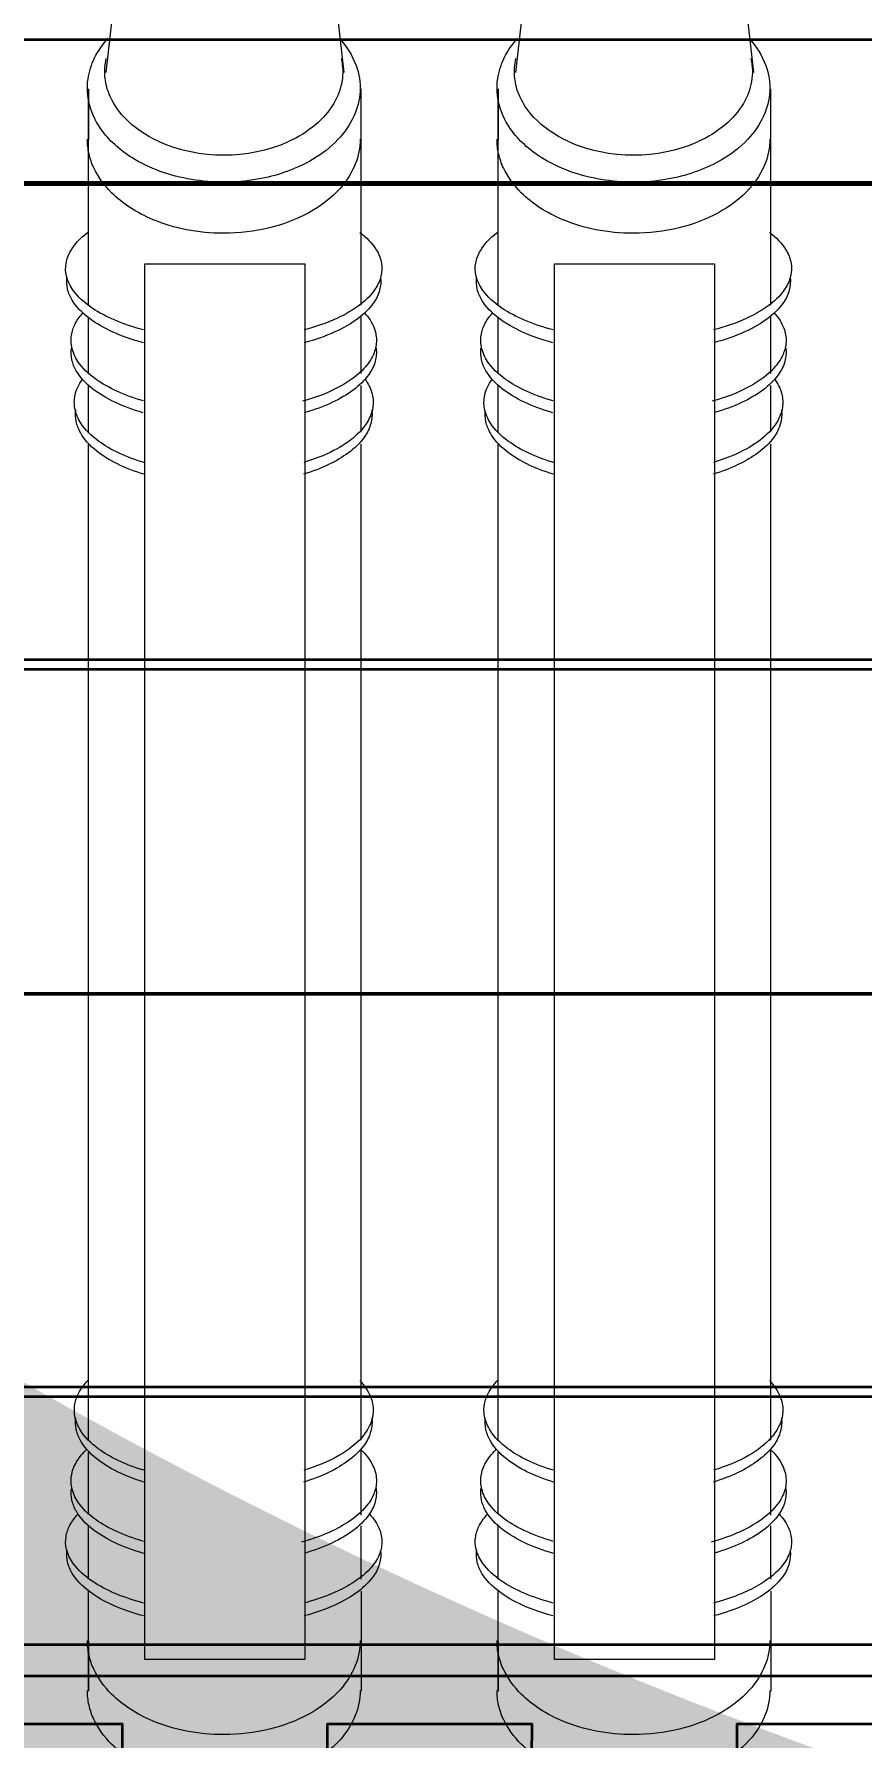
# Model space of a CAD drawing. Header units: feet. Extents: x -327 to 55127, y -2634 to 4121.
# Drawn here: x 86.44 to 90.45, y 35.75 to 44.01 of the extents above; entities that cross this region are included whole.
import ezdxf
from ezdxf.enums import TextEntityAlignment as Align

# ---------------------------------------------------------------- set-up
doc = ezdxf.new("R2018")
doc.units = ezdxf.units.FT
doc.header["$MEASUREMENT"] = 0
for name, color, linetype in [('G-ANNO-TEXT', 1, 'Continuous'), ('G-TEXT', 7, 'Continuous'), ('PDF_0', 7, 'Continuous')]:
    doc.layers.add(name, color=color, linetype=linetype)
doc.layers.add('PDF_Fusibles', color=7, linetype='Continuous', true_color=0x636466)
doc.styles.get("Standard").update_dxf_attribs({"font": 'arial.ttf'})

# ---------------------------------------------------------------- blocks, each defined once
blk = doc.blocks.new('sub-title')
at = {"color": 153, "lineweight": 30, "flags": 106}
blk.add_attdef('SUB_TITLE', text='', height=0.1875, dxfattribs=at).set_placement((0, 0.1875), align=Align.MIDDLE_CENTER)

msp = doc.modelspace()

# ---------------------------------------------------------------- linework, layer by layer
at = {"layer": 'PDF_0', "lineweight": 35}
for points in [[(94.9608, 35.2106), (95.6566, 35.2106, 0.408273), (95.8095, 35.3318), (95.8095, 35.822), (96.8004, 35.822), (96.8004, 35.3318, 0.408273), (96.9532, 35.2106), (97.6437, 35.2106, 0.408273), (97.7966, 35.3318), (97.7966, 45.2833), (84.8776, 45.2833), (84.8776, 35.3318, 0.408273), (85.0252, 35.2106), (85.721, 35.2106, 0.408273), (85.8738, 35.3318), (85.8738, 35.822), (86.8648, 35.822), (86.8648, 35.3318, 0.408888), (87.0123, 35.2106), (87.7081, 35.2106, 0.40886), (87.8601, 35.3352)], [(87.861, 35.3318), (87.861, 35.822), (88.8519, 35.822), (88.8474, 35.335, 0.408273), (88.9995, 35.2106), (89.696, 35.2111, 0.408273), (89.8481, 35.3318), (89.8481, 35.822), (90.839, 35.822), (90.8346, 35.3352, 0.408888), (90.9866, 35.2106), (91.6831, 35.2111, 0.408273), (91.8352, 35.3318), (91.8352, 35.822), (92.8261, 35.822), (92.8217, 35.335, 0.408273), (92.9737, 35.2106), (93.6702, 35.2111, 0.408273), (93.8223, 35.3318), (93.8223, 35.822), (94.8133, 35.822), (94.8133, 35.3318, 0.408496), (94.9601, 35.2111)]]:
    msp.add_lwpolyline(points, format="xyb", dxfattribs=at)
for points in [[(97.7966, 43.9866), (84.8776, 43.9866)], [(84.8776, 43.2961), (97.7966, 43.2961)], [(84.8776, 43.2856), (97.7966, 43.2856)], [(84.8776, 40.9822), (97.7966, 40.9822)], [(84.8776, 40.9348), (97.7966, 40.9348)], [(84.8776, 39.364), (97.7966, 39.364)], [(84.8776, 39.3588), (97.7966, 39.3588)], [(84.8776, 36.2068), (97.7966, 36.2068)], [(84.8776, 36.0539), (97.7966, 36.0539)]]:
    msp.add_lwpolyline(points, dxfattribs=at)
at = {"layer": 'PDF_0', "color": 8, "lineweight": 35, "true_color": 0x7f7f7f}
for points in [[(84.8776, 37.456), (91.0288, 37.456)], [(84.8776, 37.4085), (91.0867, 37.4085)]]:
    msp.add_lwpolyline(points, dxfattribs=at)
at = {"layer": 'PDF_Fusibles', "color": 7, "lineweight": 5}
for points in [[(86.8648, 44.5295), (86.7857, 43.8285)], [(87.861, 44.5295), (87.94, 43.8285)], [(88.8519, 44.5295), (88.7728, 43.8285)], [(89.8481, 44.5295), (89.9271, 43.8285)], [(88.0243, 42.7005), (88.0243, 43.5017), (88.0243, 43.7494)], [(90.0115, 42.7005), (90.0115, 43.5017), (90.0115, 43.7494)], [(86.7014, 42.7005), (86.7014, 43.5017)], [(88.6885, 42.7005), (88.6885, 43.5017)], [(86.7014, 42.3685), (86.7014, 42.6425)], [(88.0243, 42.3685), (88.0243, 42.6425)], [(88.6885, 42.3685), (88.6885, 42.6425)], [(90.0115, 42.3685), (90.0115, 42.6425)], [(86.7014, 42.0786), (86.7014, 42.3105)], [(88.0243, 42.0838), (88.0243, 42.3105)], [(88.6885, 42.0786), (88.6885, 42.3105)], [(90.0115, 42.0838), (90.0115, 42.3105)], [(86.7014, 37.1977), (86.7014, 42.0258)], [(88.0243, 37.1977), (88.0243, 42.0258)], [(88.6885, 37.1977), (88.6885, 42.0258)], [(90.0115, 37.1977), (90.0115, 42.0258)], [(86.7014, 36.8393), (86.7014, 37.1397)], [(88.0243, 36.834), (88.0243, 37.145)], [(88.6885, 36.8393), (88.6885, 37.1397)], [(90.0115, 36.834), (90.0115, 37.145)], [(86.7014, 36.523), (86.7014, 36.7813)], [(88.0243, 36.523), (88.0243, 36.7813)], [(88.6885, 36.523), (88.6885, 36.7813)], [(90.0115, 36.523), (90.0115, 36.7813)], [(86.7014, 36.2226), (86.7014, 36.4651)], [(88.0243, 36.4651), (88.0243, 36.2226), (88.0243, 35.9801)], [(88.6885, 36.2226), (88.6885, 36.4651)], [(90.0115, 36.4651), (90.0115, 36.2226), (90.0115, 35.9801)]]:
    msp.add_lwpolyline(points, dxfattribs=at)
for points in [[(86.7014, 43.7494), (86.7014, 43.5017)], [(88.6885, 43.7494), (88.6885, 43.5017)], [(87.7503, 42.9008), (87.7503, 36.133), (86.9754, 36.133), (86.9754, 42.9008)], [(89.7374, 42.9008), (89.7374, 36.133), (88.9626, 36.133), (88.9626, 42.9008)], [(86.7014, 35.9801), (86.7014, 36.2226)], [(88.6885, 35.9801), (88.6885, 36.2226)]]:
    msp.add_lwpolyline(points, close=True, dxfattribs=at)
for centre, radius, start, end in [((87.3576, 44.2198), 0.7919, 246.58327, 293.41673), ((89.3447, 44.2198), 0.7919, 246.58327, 293.41673), ((86.9487, 42.1322), 0.3468, 136.28175, 136.48122), ((88.9358, 42.1322), 0.3468, 136.28175, 136.48122)]:
    msp.add_arc(centre, radius, start, end, dxfattribs=at)
for points, knots in [([(86.9263, 43.4064), (86.8607, 43.4452), (86.8088, 43.4911), (86.7412, 43.5807), (86.7186, 43.6246), (86.6957, 43.7132), (86.6932, 43.7553), (86.7044, 43.8326), (86.7152, 43.8664), (86.7482, 43.9333), (86.7708, 43.9653), (86.7971, 43.9942)], [0, 0, 0, 0, 0.732987, 0.732987, 1.304935, 1.304935, 1.799919, 1.799919, 2.214549, 2.214549, 2.668762, 2.668762, 2.668762, 2.668762]), ([(87.9181, 43.9942), (87.9534, 43.9553), (87.982, 43.911), (88.0143, 43.8213), (88.0209, 43.7791), (88.0166, 43.6944), (88.0061, 43.6538), (87.9698, 43.5739), (87.9432, 43.5362), (87.8758, 43.465), (87.8338, 43.433), (87.7889, 43.4064)], [0, 0, 0, 0, 0.505225, 0.505225, 0.91975, 0.91975, 1.324899, 1.324899, 1.766892, 1.766892, 2.268613, 2.268613, 2.268613, 2.268613]), ([(88.9134, 43.4064), (88.8479, 43.4452), (88.7959, 43.4911), (88.7283, 43.5807), (88.7057, 43.6246), (88.6828, 43.7132), (88.6804, 43.7553), (88.6915, 43.8326), (88.7024, 43.8664), (88.7353, 43.9333), (88.7579, 43.9653), (88.7842, 43.9942)], [0, 0, 0, 0, 0.732987, 0.732987, 1.304935, 1.304935, 1.799919, 1.799919, 2.214549, 2.214549, 2.668762, 2.668762, 2.668762, 2.668762]), ([(89.9052, 43.9942), (89.9406, 43.9553), (89.9692, 43.911), (90.0014, 43.8213), (90.008, 43.7791), (90.0037, 43.6944), (89.9933, 43.6538), (89.9569, 43.5739), (89.9303, 43.5362), (89.8629, 43.465), (89.8209, 43.433), (89.776, 43.4064)], [0, 0, 0, 0, 0.505225, 0.505225, 0.91975, 0.91975, 1.324899, 1.324899, 1.766892, 1.766892, 2.268613, 2.268613, 2.268613, 2.268613]), ([(87.0429, 43.4931), (86.9748, 43.5241), (86.9183, 43.5639), (86.843, 43.644), (86.8165, 43.6836), (86.7896, 43.7542), (86.7833, 43.7818), (86.7791, 43.8387), (86.7813, 43.8672), (86.7877, 43.8951)], [0, 0, 0, 0, 0.719415, 0.719415, 1.262465, 1.262465, 1.589683, 1.589683, 1.919941, 1.919941, 1.919941, 1.919941]), ([(87.9274, 43.8951), (87.9359, 43.8585), (87.9371, 43.8212), (87.9245, 43.7464), (87.9108, 43.7107), (87.8683, 43.6386), (87.8378, 43.6041), (87.7638, 43.5415), (87.7192, 43.5144), (87.6723, 43.4931)], [0, 0, 0, 0, 0.36168, 0.36168, 0.729848, 0.729848, 1.166533, 1.166533, 1.659306, 1.659306, 1.659306, 1.659306]), ([(89.03, 43.4931), (88.9619, 43.5241), (88.9054, 43.5639), (88.8301, 43.644), (88.8036, 43.6836), (88.7768, 43.7542), (88.7704, 43.7818), (88.7662, 43.8387), (88.7684, 43.8672), (88.7749, 43.8951)], [0, 0, 0, 0, 0.719415, 0.719415, 1.262465, 1.262465, 1.589683, 1.589683, 1.919941, 1.919941, 1.919941, 1.919941]), ([(89.9145, 43.8951), (89.923, 43.8585), (89.9242, 43.8212), (89.9116, 43.7464), (89.8979, 43.7107), (89.8554, 43.6386), (89.8249, 43.6041), (89.751, 43.5415), (89.7063, 43.5144), (89.6594, 43.4931)], [0, 0, 0, 0, 0.36168, 0.36168, 0.729848, 0.729848, 1.166533, 1.166533, 1.659306, 1.659306, 1.659306, 1.659306]), ([(87.3576, 43.0484), (87.2323, 43.0484), (87.1152, 43.0724), (86.9356, 43.1474), (86.8668, 43.192), (86.7782, 43.28), (86.7481, 43.3205), (86.7171, 43.3876), (86.7093, 43.4101), (86.6988, 43.4567), (86.6961, 43.4804), (86.6961, 43.5043)], [0, 0, 0, 0, 1.204995, 1.204995, 2.167797, 2.167797, 2.812975, 2.812975, 3.120867, 3.120867, 3.42938, 3.42938, 3.42938, 3.42938]), ([(88.0191, 43.5043), (88.0191, 43.4628), (88.011, 43.4225), (87.9785, 43.3404), (87.9528, 43.3009), (87.8789, 43.218), (87.8261, 43.1787), (87.7102, 43.115), (87.6456, 43.0909), (87.5072, 43.0569), (87.4323, 43.0484), (87.3576, 43.0484)], [0, 0, 0, 0, 0.399054, 0.399054, 0.849128, 0.849128, 1.466091, 1.466091, 2.114536, 2.114536, 2.826118, 2.826118, 2.826118, 2.826118]), ([(89.3447, 43.0484), (89.2194, 43.0484), (89.1023, 43.0724), (88.9227, 43.1474), (88.8539, 43.192), (88.7654, 43.28), (88.7352, 43.3205), (88.7042, 43.3876), (88.6964, 43.4101), (88.6859, 43.4567), (88.6832, 43.4804), (88.6832, 43.5043)], [0, 0, 0, 0, 1.204995, 1.204995, 2.167797, 2.167797, 2.812975, 2.812975, 3.120867, 3.120867, 3.42938, 3.42938, 3.42938, 3.42938]), ([(90.0062, 43.5043), (90.0062, 43.4628), (89.9982, 43.4225), (89.9656, 43.3404), (89.9399, 43.3009), (89.866, 43.218), (89.8133, 43.1787), (89.6974, 43.115), (89.6328, 43.0909), (89.4943, 43.0569), (89.4194, 43.0484), (89.3447, 43.0484)], [0, 0, 0, 0, 0.399054, 0.399054, 0.849128, 0.849128, 1.466091, 1.466091, 2.114536, 2.114536, 2.826118, 2.826118, 2.826118, 2.826118]), ([(87.7889, 43.4064), (87.7126, 43.3612), (87.627, 43.3309), (87.4353, 43.2931), (87.3253, 43.2907), (87.1172, 43.3211), (87.0153, 43.3536), (86.9263, 43.4064)], [0, 0, 0, 0, 0.852832, 0.852832, 1.87491, 1.87491, 2.871186, 2.871186, 2.871186, 2.871186]), ([(89.776, 43.4064), (89.6997, 43.3612), (89.6141, 43.3309), (89.4225, 43.2931), (89.3125, 43.2907), (89.1044, 43.3211), (89.0024, 43.3536), (88.9134, 43.4064)], [0, 0, 0, 0, 0.852832, 0.852832, 1.87491, 1.87491, 2.871186, 2.871186, 2.871186, 2.871186]), ([(86.9682, 42.5797), (86.8666, 42.6066), (86.7838, 42.6425), (86.6811, 42.7111), (86.6496, 42.7404), (86.6126, 42.7922), (86.6009, 42.8155), (86.59, 42.8612), (86.5892, 42.882), (86.5962, 42.9245), (86.6041, 42.945), (86.6324, 42.9937), (86.6588, 43.0233), (86.6968, 43.0523)], [0, 0, 0, 0, 1.010764, 1.010764, 1.66993, 1.66993, 2.12208, 2.12208, 2.490971, 2.490971, 2.874829, 2.874829, 3.475474, 3.475474, 3.475474, 3.475474]), ([(88.0184, 43.0523), (88.0487, 43.0291), (88.0772, 43.0013), (88.1098, 42.9482), (88.1189, 42.9259), (88.1259, 42.8816), (88.1251, 42.8611), (88.1151, 42.8187), (88.1054, 42.798), (88.0743, 42.7507), (88.0494, 42.7261), (87.9873, 42.6773), (87.9465, 42.6542), (87.8549, 42.6122), (87.8008, 42.5939), (87.747, 42.5797)], [0, 0, 0, 0, 0.367414, 0.367414, 0.600336, 0.600336, 0.800564, 0.800564, 1.020697, 1.020697, 1.346724, 1.346724, 1.780425, 1.780425, 2.313499, 2.313499, 2.313499, 2.313499]), ([(88.9553, 42.5797), (88.8537, 42.6066), (88.7709, 42.6425), (88.6682, 42.7111), (88.6367, 42.7404), (88.5997, 42.7922), (88.588, 42.8155), (88.5771, 42.8612), (88.5763, 42.882), (88.5833, 42.9245), (88.5913, 42.945), (88.6195, 42.9937), (88.6459, 43.0233), (88.6839, 43.0523)], [0, 0, 0, 0, 1.010764, 1.010764, 1.66993, 1.66993, 2.12208, 2.12208, 2.490971, 2.490971, 2.874829, 2.874829, 3.475474, 3.475474, 3.475474, 3.475474]), ([(90.0055, 43.0523), (90.0359, 43.0291), (90.0644, 43.0013), (90.0969, 42.9482), (90.106, 42.9259), (90.113, 42.8816), (90.1122, 42.8611), (90.1022, 42.8187), (90.0925, 42.798), (90.0614, 42.7507), (90.0365, 42.7261), (89.9745, 42.6773), (89.9336, 42.6542), (89.8421, 42.6122), (89.7879, 42.5939), (89.7341, 42.5797)], [0, 0, 0, 0, 0.367414, 0.367414, 0.600336, 0.600336, 0.800564, 0.800564, 1.020697, 1.020697, 1.346724, 1.346724, 1.780425, 1.780425, 2.313499, 2.313499, 2.313499, 2.313499]), ([(86.9676, 42.5173), (86.8586, 42.5467), (86.7698, 42.5874), (86.6694, 42.6624), (86.6412, 42.6922), (86.6124, 42.7403), (86.6045, 42.7585), (86.5958, 42.7964), (86.5948, 42.8152), (86.5972, 42.8341)], [0, 0, 0, 0, 1.085971, 1.085971, 1.719077, 1.719077, 2.063995, 2.063995, 2.396051, 2.396051, 2.396051, 2.396051]), ([(88.1179, 42.8341), (88.1206, 42.8134), (88.1192, 42.793), (88.108, 42.7505), (88.0976, 42.7297), (88.0646, 42.682), (88.0385, 42.6572), (87.9471, 42.5882), (87.8576, 42.547), (87.7476, 42.5173)], [0, 0, 0, 0, 0.200268, 0.200268, 0.422762, 0.422762, 0.756931, 0.756931, 1.520725, 1.520725, 1.520725, 1.520725]), ([(88.9547, 42.5173), (88.8457, 42.5467), (88.757, 42.5874), (88.6566, 42.6624), (88.6284, 42.6922), (88.5995, 42.7403), (88.5917, 42.7585), (88.5829, 42.7964), (88.5819, 42.8152), (88.5844, 42.8341)], [0, 0, 0, 0, 1.085971, 1.085971, 1.719077, 1.719077, 2.063995, 2.063995, 2.396051, 2.396051, 2.396051, 2.396051]), ([(90.105, 42.8341), (90.1077, 42.8134), (90.1063, 42.793), (90.0951, 42.7505), (90.0847, 42.7297), (90.0518, 42.682), (90.0256, 42.6572), (89.9342, 42.5882), (89.8448, 42.547), (89.7347, 42.5173)], [0, 0, 0, 0, 0.200268, 0.200268, 0.422762, 0.422762, 0.756931, 0.756931, 1.520725, 1.520725, 1.520725, 1.520725]), ([(86.9677, 42.2357), (86.873, 42.263), (86.7957, 42.2989), (86.7, 42.3671), (86.6705, 42.3964), (86.6359, 42.4486), (86.6252, 42.4721), (86.6159, 42.5187), (86.6159, 42.5402), (86.6238, 42.5796), (86.6304, 42.5969), (86.6491, 42.6315), (86.6617, 42.6484), (86.6757, 42.6639)], [0, 0, 0, 0, 0.948429, 0.948429, 1.573522, 1.573522, 2.011987, 2.011987, 2.381966, 2.381966, 2.696021, 2.696021, 3.050682, 3.050682, 3.050682, 3.050682]), ([(88.0395, 42.6639), (88.0598, 42.6415), (88.0771, 42.616), (88.0953, 42.5667), (88.099, 42.5449), (88.0972, 42.5012), (88.092, 42.4805), (88.0725, 42.4355), (88.0563, 42.4127), (88.0064, 42.3588), (87.9671, 42.3309), (87.8692, 42.276), (87.8043, 42.2517), (87.7403, 42.2336)], [0, 0, 0, 0, 0.291253, 0.291253, 0.506562, 0.506562, 0.713643, 0.713643, 0.978928, 0.978928, 1.420023, 1.420023, 2.054475, 2.054475, 2.054475, 2.054475]), ([(88.9548, 42.2357), (88.8601, 42.263), (88.7828, 42.2989), (88.6871, 42.3671), (88.6577, 42.3964), (88.623, 42.4486), (88.6123, 42.4721), (88.603, 42.5187), (88.603, 42.5402), (88.6109, 42.5796), (88.6175, 42.5969), (88.6362, 42.6315), (88.6488, 42.6484), (88.6628, 42.6639)], [0, 0, 0, 0, 0.948429, 0.948429, 1.573522, 1.573522, 2.011987, 2.011987, 2.381966, 2.381966, 2.696021, 2.696021, 3.050682, 3.050682, 3.050682, 3.050682]), ([(90.0266, 42.6639), (90.047, 42.6415), (90.0642, 42.616), (90.0824, 42.5667), (90.0862, 42.5449), (90.0843, 42.5012), (90.0792, 42.4805), (90.0596, 42.4355), (90.0434, 42.4127), (89.9936, 42.3588), (89.9543, 42.3309), (89.8563, 42.276), (89.7914, 42.2517), (89.7274, 42.2336)], [0, 0, 0, 0, 0.291253, 0.291253, 0.506562, 0.506562, 0.713643, 0.713643, 0.978928, 0.978928, 1.420023, 1.420023, 2.054475, 2.054475, 2.054475, 2.054475]), ([(86.9663, 42.1781), (86.8651, 42.2075), (86.7825, 42.2472), (86.6874, 42.3208), (86.6602, 42.3507), (86.6325, 42.3988), (86.6252, 42.4167), (86.6169, 42.454), (86.6159, 42.4725), (86.6183, 42.4911)], [0, 0, 0, 0, 1.014331, 1.014331, 1.624587, 1.624587, 1.953432, 1.953432, 2.271203, 2.271203, 2.271203, 2.271203]), ([(88.0969, 42.4911), (88.0995, 42.4699), (88.0979, 42.4489), (88.0862, 42.4052), (88.0754, 42.3838), (88.0412, 42.335), (88.0142, 42.3096), (87.9267, 42.2443), (87.8465, 42.2064), (87.7488, 42.1781)], [0, 0, 0, 0, 0.205621, 0.205621, 0.434876, 0.434876, 0.778358, 0.778358, 1.482022, 1.482022, 1.482022, 1.482022]), ([(88.9534, 42.1781), (88.8522, 42.2075), (88.7696, 42.2472), (88.6745, 42.3208), (88.6473, 42.3507), (88.6197, 42.3988), (88.6123, 42.4167), (88.604, 42.454), (88.6031, 42.4725), (88.6054, 42.4911)], [0, 0, 0, 0, 1.014331, 1.014331, 1.624587, 1.624587, 1.953432, 1.953432, 2.271203, 2.271203, 2.271203, 2.271203]), ([(90.084, 42.4911), (90.0867, 42.4699), (90.0851, 42.4489), (90.0733, 42.4052), (90.0625, 42.3838), (90.0284, 42.335), (90.0014, 42.3096), (89.9138, 42.2443), (89.8336, 42.2064), (89.736, 42.1781)], [0, 0, 0, 0, 0.205621, 0.205621, 0.434876, 0.434876, 0.778358, 0.778358, 1.482022, 1.482022, 1.482022, 1.482022]), ([(86.977, 41.935), (86.8843, 41.9622), (86.8083, 41.9981), (86.714, 42.0667), (86.6851, 42.0961), (86.6509, 42.1488), (86.6404, 42.1726), (86.6315, 42.2202), (86.6318, 42.2423), (86.6395, 42.2775), (86.6439, 42.2903), (86.6558, 42.3161), (86.6634, 42.3288), (86.672, 42.3408)], [0, 0, 0, 0, 0.929669, 0.929669, 1.544917, 1.544917, 1.981285, 1.981285, 2.357392, 2.357392, 2.585292, 2.585292, 2.833093, 2.833093, 2.833093, 2.833093]), ([(88.0418, 42.3426), (88.0581, 42.3204), (88.0708, 42.2958), (88.0828, 42.2474), (88.0839, 42.2253), (88.0768, 42.1805), (88.0688, 42.1591), (88.0419, 42.1116), (88.0204, 42.0871), (87.9651, 42.0378), (87.9281, 42.0141), (87.8446, 41.971), (87.7952, 41.9522), (87.7457, 41.9372)], [0, 0, 0, 0, 0.264664, 0.264664, 0.480914, 0.480914, 0.701209, 0.701209, 1.006826, 1.006826, 1.413575, 1.413575, 1.907192, 1.907192, 1.907192, 1.907192]), ([(88.9641, 41.935), (88.8714, 41.9622), (88.7954, 41.9981), (88.7011, 42.0667), (88.6722, 42.0961), (88.638, 42.1488), (88.6275, 42.1726), (88.6186, 42.2202), (88.619, 42.2423), (88.6266, 42.2775), (88.631, 42.2903), (88.6429, 42.3161), (88.6505, 42.3288), (88.6592, 42.3408)], [0, 0, 0, 0, 0.929669, 0.929669, 1.544917, 1.544917, 1.981285, 1.981285, 2.357392, 2.357392, 2.585292, 2.585292, 2.833093, 2.833093, 2.833093, 2.833093]), ([(90.0289, 42.3426), (90.0452, 42.3204), (90.0579, 42.2958), (90.0699, 42.2474), (90.071, 42.2253), (90.064, 42.1805), (90.0559, 42.1591), (90.0291, 42.1116), (90.0075, 42.0871), (89.9522, 42.0378), (89.9152, 42.0141), (89.8317, 41.971), (89.7823, 41.9522), (89.7329, 41.9372)], [0, 0, 0, 0, 0.264664, 0.264664, 0.480914, 0.480914, 0.701209, 0.701209, 1.006826, 1.006826, 1.413575, 1.413575, 1.907192, 1.907192, 1.907192, 1.907192]), ([(86.9705, 41.8798), (86.8754, 41.9089), (86.7977, 41.9477), (86.7065, 42.0203), (86.6799, 42.0503), (86.653, 42.0987), (86.6458, 42.1168), (86.6379, 42.1542), (86.6371, 42.1729), (86.6394, 42.1916)], [0, 0, 0, 0, 0.956911, 0.956911, 1.551696, 1.551696, 1.874211, 1.874211, 2.186941, 2.186941, 2.186941, 2.186941]), ([(88.0758, 42.1916), (88.0785, 42.1698), (88.0769, 42.1481), (88.0649, 42.1033), (88.0539, 42.0813), (88.0191, 42.0314), (87.9917, 42.0056), (87.9072, 41.9427), (87.8336, 41.907), (87.7447, 41.8798)], [0, 0, 0, 0, 0.211555, 0.211555, 0.446697, 0.446697, 0.796198, 0.796198, 1.455936, 1.455936, 1.455936, 1.455936]), ([(88.9576, 41.8798), (88.8625, 41.9089), (88.7849, 41.9477), (88.6936, 42.0203), (88.6671, 42.0503), (88.6401, 42.0987), (88.633, 42.1168), (88.625, 42.1542), (88.6242, 42.1729), (88.6265, 42.1916)], [0, 0, 0, 0, 0.956911, 0.956911, 1.551696, 1.551696, 1.874211, 1.874211, 2.186941, 2.186941, 2.186941, 2.186941]), ([(90.0629, 42.1916), (90.0656, 42.1698), (90.064, 42.1481), (90.0521, 42.1033), (90.041, 42.0813), (90.0062, 42.0314), (89.9788, 42.0056), (89.8944, 41.9427), (89.8207, 41.907), (89.7318, 41.8798)], [0, 0, 0, 0, 0.211555, 0.211555, 0.446697, 0.446697, 0.796198, 0.796198, 1.455936, 1.455936, 1.455936, 1.455936]), ([(86.9694, 37.0511), (86.8781, 37.0787), (86.8039, 37.1146), (86.7116, 37.1828), (86.6833, 37.2121), (86.65, 37.2646), (86.6398, 37.2884), (86.6314, 37.3359), (86.632, 37.3579), (86.6412, 37.3986), (86.6486, 37.4165), (86.6691, 37.4524), (86.6829, 37.4699), (86.6981, 37.4858)], [0, 0, 0, 0, 0.917387, 0.917387, 1.530036, 1.530036, 1.967696, 1.967696, 2.346122, 2.346122, 2.673799, 2.673799, 3.045721, 3.045721, 3.045721, 3.045721]), ([(88.0171, 37.4858), (88.0391, 37.4628), (88.0579, 37.4365), (88.0783, 37.3857), (88.0828, 37.3633), (88.0821, 37.3185), (88.0774, 37.2973), (88.0588, 37.2517), (88.0433, 37.2287), (87.9956, 37.1749), (87.9581, 37.1471), (87.8658, 37.0931), (87.8055, 37.0692), (87.7457, 37.0511)], [0, 0, 0, 0, 0.305593, 0.305593, 0.527745, 0.527745, 0.738392, 0.738392, 1.002226, 1.002226, 1.431011, 1.431011, 2.027034, 2.027034, 2.027034, 2.027034]), ([(88.9566, 37.0511), (88.8653, 37.0787), (88.791, 37.1146), (88.6987, 37.1828), (88.6704, 37.2121), (88.6371, 37.2646), (88.6269, 37.2884), (88.6185, 37.3359), (88.6191, 37.3579), (88.6283, 37.3986), (88.6357, 37.4165), (88.6562, 37.4524), (88.67, 37.4699), (88.6852, 37.4858)], [0, 0, 0, 0, 0.917387, 0.917387, 1.530036, 1.530036, 1.967696, 1.967696, 2.346122, 2.346122, 2.673799, 2.673799, 3.045721, 3.045721, 3.045721, 3.045721]), ([(90.0042, 37.4858), (90.0262, 37.4628), (90.0451, 37.4365), (90.0654, 37.3857), (90.0699, 37.3633), (90.0692, 37.3185), (90.0645, 37.2973), (90.046, 37.2517), (90.0304, 37.2287), (89.9827, 37.1749), (89.9452, 37.1471), (89.8529, 37.0931), (89.7926, 37.0692), (89.7329, 37.0511)], [0, 0, 0, 0, 0.305593, 0.305593, 0.527745, 0.527745, 0.738392, 0.738392, 1.002226, 1.002226, 1.431011, 1.431011, 2.027034, 2.027034, 2.027034, 2.027034]), ([(86.9705, 36.9937), (86.8754, 37.0228), (86.7977, 37.0616), (86.7065, 37.1342), (86.6799, 37.1642), (86.653, 37.2126), (86.6458, 37.2306), (86.6379, 37.2681), (86.6371, 37.2868), (86.6394, 37.3055)], [0, 0, 0, 0, 0.956911, 0.956911, 1.551696, 1.551696, 1.874211, 1.874211, 2.186941, 2.186941, 2.186941, 2.186941]), ([(88.0758, 37.3055), (88.0785, 37.2837), (88.0769, 37.262), (88.0649, 37.2172), (88.0539, 37.1952), (88.0191, 37.1453), (87.9917, 37.1195), (87.9072, 37.0566), (87.8336, 37.0209), (87.7447, 36.9937)], [0, 0, 0, 0, 0.211555, 0.211555, 0.446697, 0.446697, 0.796198, 0.796198, 1.455936, 1.455936, 1.455936, 1.455936]), ([(88.9576, 36.9937), (88.8625, 37.0228), (88.7849, 37.0616), (88.6936, 37.1342), (88.6671, 37.1642), (88.6401, 37.2126), (88.633, 37.2306), (88.625, 37.2681), (88.6242, 37.2868), (88.6265, 37.3055)], [0, 0, 0, 0, 0.956911, 0.956911, 1.551696, 1.551696, 1.874211, 1.874211, 2.186941, 2.186941, 2.186941, 2.186941]), ([(90.0629, 37.3055), (90.0656, 37.2837), (90.064, 37.262), (90.0521, 37.2172), (90.041, 37.1952), (90.0062, 37.1453), (89.9788, 37.1195), (89.8944, 37.0566), (89.8207, 37.0209), (89.7318, 36.9937)], [0, 0, 0, 0, 0.211555, 0.211555, 0.446697, 0.446697, 0.796198, 0.796198, 1.455936, 1.455936, 1.455936, 1.455936]), ([(86.9677, 36.7065), (86.8727, 36.7339), (86.7955, 36.7699), (86.6999, 36.838), (86.6704, 36.8674), (86.6358, 36.9196), (86.6251, 36.9431), (86.6158, 36.9898), (86.6159, 37.0113), (86.6248, 37.0554), (86.634, 37.0767), (86.6593, 37.1172), (86.6757, 37.136), (86.6935, 37.1529)], [0, 0, 0, 0, 0.950855, 0.950855, 1.57939, 1.57939, 2.020757, 2.020757, 2.39323, 2.39323, 2.789943, 2.789943, 3.209349, 3.209349, 3.209349, 3.209349]), ([(88.0216, 37.1529), (88.0459, 37.1299), (88.0675, 37.1033), (88.0913, 37.052), (88.0972, 37.0299), (88.099, 36.9855), (88.0956, 36.9648), (88.0802, 36.9206), (88.0668, 36.8984), (88.0253, 36.847), (87.9926, 36.8202), (87.9002, 36.7604), (87.825, 36.7278), (87.7345, 36.7029)], [0, 0, 0, 0, 0.321479, 0.321479, 0.54457, 0.54457, 0.74944, 0.74944, 0.996096, 0.996096, 1.386173, 1.386173, 2.052727, 2.052727, 2.052727, 2.052727]), ([(88.9548, 36.7065), (88.8599, 36.7339), (88.7826, 36.7699), (88.687, 36.838), (88.6576, 36.8674), (88.6229, 36.9196), (88.6122, 36.9431), (88.603, 36.9898), (88.603, 37.0113), (88.6119, 37.0554), (88.6211, 37.0767), (88.6464, 37.1172), (88.6628, 37.136), (88.6807, 37.1529)], [0, 0, 0, 0, 0.950855, 0.950855, 1.57939, 1.57939, 2.020757, 2.020757, 2.39323, 2.39323, 2.789943, 2.789943, 3.209349, 3.209349, 3.209349, 3.209349]), ([(90.0088, 37.1529), (90.0331, 37.1299), (90.0546, 37.1033), (90.0784, 37.052), (90.0843, 37.0299), (90.0861, 36.9855), (90.0827, 36.9648), (90.0673, 36.9206), (90.0539, 36.8984), (90.0124, 36.847), (89.9797, 36.8202), (89.8873, 36.7604), (89.8121, 36.7278), (89.7216, 36.7029)], [0, 0, 0, 0, 0.321479, 0.321479, 0.54457, 0.54457, 0.74944, 0.74944, 0.996096, 0.996096, 1.386173, 1.386173, 2.052727, 2.052727, 2.052727, 2.052727]), ([(86.97, 36.6479), (86.8678, 36.6772), (86.7844, 36.7169), (86.6883, 36.7908), (86.6608, 36.8207), (86.6328, 36.869), (86.6253, 36.887), (86.6169, 36.9245), (86.6159, 36.9432), (86.6183, 36.962)], [0, 0, 0, 0, 1.022952, 1.022952, 1.637138, 1.637138, 1.968706, 1.968706, 2.28893, 2.28893, 2.28893, 2.28893]), ([(88.0969, 36.962), (88.0995, 36.9407), (88.0979, 36.9197), (88.0862, 36.8761), (88.0754, 36.8547), (88.0412, 36.8058), (88.0142, 36.7805), (87.9267, 36.7152), (87.8465, 36.6773), (87.7488, 36.6489)], [0, 0, 0, 0, 0.205621, 0.205621, 0.434876, 0.434876, 0.778358, 0.778358, 1.482022, 1.482022, 1.482022, 1.482022]), ([(88.9571, 36.6479), (88.8549, 36.6772), (88.7715, 36.7169), (88.6754, 36.7908), (88.6479, 36.8207), (88.6199, 36.869), (88.6124, 36.887), (88.604, 36.9245), (88.6031, 36.9432), (88.6054, 36.962)], [0, 0, 0, 0, 1.022952, 1.022952, 1.637138, 1.637138, 1.968706, 1.968706, 2.28893, 2.28893, 2.28893, 2.28893]), ([(90.084, 36.962), (90.0867, 36.9407), (90.0851, 36.9197), (90.0733, 36.8761), (90.0625, 36.8547), (90.0284, 36.8058), (90.0014, 36.7805), (89.9138, 36.7152), (89.8336, 36.6773), (89.736, 36.6489)], [0, 0, 0, 0, 0.205621, 0.205621, 0.434876, 0.434876, 0.778358, 0.778358, 1.482022, 1.482022, 1.482022, 1.482022]), ([(86.9682, 36.4075), (86.8668, 36.4343), (86.7839, 36.4703), (86.6814, 36.5387), (86.6499, 36.568), (86.6128, 36.6197), (86.601, 36.6429), (86.5901, 36.6885), (86.5892, 36.7092), (86.5957, 36.7494), (86.6024, 36.7678), (86.6221, 36.8049), (86.6358, 36.823), (86.6512, 36.8393)], [0, 0, 0, 0, 1.008553, 1.008553, 1.665229, 1.665229, 2.114588, 2.114588, 2.480869, 2.480869, 2.821949, 2.821949, 3.211377, 3.211377, 3.211377, 3.211377]), ([(88.064, 36.8393), (88.0845, 36.8174), (88.1022, 36.7924), (88.121, 36.7442), (88.1251, 36.7231), (88.1241, 36.6807), (88.1195, 36.6607), (88.1015, 36.6174), (88.0864, 36.5954), (88.0398, 36.5433), (88.0029, 36.5161), (87.9067, 36.46), (87.8337, 36.4305), (87.747, 36.4075)], [0, 0, 0, 0, 0.288955, 0.288955, 0.498417, 0.498417, 0.69761, 0.69761, 0.950303, 0.950303, 1.370273, 1.370273, 2.017849, 2.017849, 2.017849, 2.017849]), ([(88.9553, 36.4075), (88.854, 36.4343), (88.771, 36.4703), (88.6685, 36.5387), (88.637, 36.568), (88.5999, 36.6197), (88.5881, 36.6429), (88.5772, 36.6885), (88.5763, 36.7092), (88.5828, 36.7494), (88.5895, 36.7678), (88.6092, 36.8049), (88.623, 36.823), (88.6383, 36.8393)], [0, 0, 0, 0, 1.008553, 1.008553, 1.665229, 1.665229, 2.114588, 2.114588, 2.480869, 2.480869, 2.821949, 2.821949, 3.211377, 3.211377, 3.211377, 3.211377]), ([(90.0511, 36.8393), (90.0717, 36.8174), (90.0893, 36.7924), (90.1081, 36.7442), (90.1122, 36.7231), (90.1112, 36.6807), (90.1066, 36.6607), (90.0886, 36.6174), (90.0736, 36.5954), (90.027, 36.5433), (89.99, 36.5161), (89.8938, 36.46), (89.8208, 36.4305), (89.7341, 36.4075)], [0, 0, 0, 0, 0.288955, 0.288955, 0.498417, 0.498417, 0.69761, 0.69761, 0.950303, 0.950303, 1.370273, 1.370273, 2.017849, 2.017849, 2.017849, 2.017849]), ([(86.9676, 36.3451), (86.8586, 36.3745), (86.7698, 36.4152), (86.6694, 36.4902), (86.6412, 36.52), (86.6124, 36.5681), (86.6045, 36.5863), (86.5958, 36.6242), (86.5948, 36.643), (86.5972, 36.6619)], [0, 0, 0, 0, 1.085971, 1.085971, 1.719077, 1.719077, 2.063995, 2.063995, 2.396051, 2.396051, 2.396051, 2.396051]), ([(88.1179, 36.6619), (88.1206, 36.6412), (88.1192, 36.6207), (88.108, 36.5782), (88.0976, 36.5574), (88.0646, 36.5098), (88.0385, 36.485), (87.9471, 36.416), (87.8576, 36.3748), (87.7476, 36.3451)], [0, 0, 0, 0, 0.200268, 0.200268, 0.422762, 0.422762, 0.756931, 0.756931, 1.520725, 1.520725, 1.520725, 1.520725]), ([(88.9547, 36.3451), (88.8457, 36.3745), (88.757, 36.4152), (88.6566, 36.4902), (88.6284, 36.52), (88.5995, 36.5681), (88.5917, 36.5863), (88.5829, 36.6242), (88.5819, 36.643), (88.5844, 36.6619)], [0, 0, 0, 0, 1.085971, 1.085971, 1.719077, 1.719077, 2.063995, 2.063995, 2.396051, 2.396051, 2.396051, 2.396051]), ([(90.105, 36.6619), (90.1077, 36.6412), (90.1063, 36.6207), (90.0951, 36.5782), (90.0847, 36.5574), (90.0518, 36.5098), (90.0256, 36.485), (89.9342, 36.416), (89.8448, 36.3748), (89.7347, 36.3451)], [0, 0, 0, 0, 0.200268, 0.200268, 0.422762, 0.422762, 0.756931, 0.756931, 1.520725, 1.520725, 1.520725, 1.520725]), ([(87.3576, 35.7693), (87.2323, 35.7693), (87.1152, 35.7933), (86.9356, 35.8683), (86.8668, 35.9129), (86.7782, 36.0009), (86.7481, 36.0415), (86.7171, 36.1085), (86.7093, 36.131), (86.6988, 36.1776), (86.6961, 36.2013), (86.6961, 36.2252)], [0, 0, 0, 0, 1.204995, 1.204995, 2.167797, 2.167797, 2.812975, 2.812975, 3.120867, 3.120867, 3.42938, 3.42938, 3.42938, 3.42938]), ([(88.0191, 36.2252), (88.0191, 36.1837), (88.011, 36.1434), (87.9785, 36.0613), (87.9528, 36.0218), (87.8789, 35.9389), (87.8261, 35.8996), (87.7102, 35.8359), (87.6456, 35.8118), (87.5072, 35.7778), (87.4323, 35.7693), (87.3576, 35.7693)], [0, 0, 0, 0, 0.399054, 0.399054, 0.849128, 0.849128, 1.466091, 1.466091, 2.114536, 2.114536, 2.826118, 2.826118, 2.826118, 2.826118]), ([(89.3447, 35.7693), (89.2194, 35.7693), (89.1023, 35.7933), (88.9227, 35.8683), (88.8539, 35.9129), (88.7654, 36.0009), (88.7352, 36.0415), (88.7042, 36.1085), (88.6964, 36.131), (88.6859, 36.1776), (88.6832, 36.2013), (88.6832, 36.2252)], [0, 0, 0, 0, 1.204995, 1.204995, 2.167797, 2.167797, 2.812975, 2.812975, 3.120867, 3.120867, 3.42938, 3.42938, 3.42938, 3.42938]), ([(90.0062, 36.2252), (90.0062, 36.1837), (89.9982, 36.1434), (89.9656, 36.0613), (89.9399, 36.0218), (89.866, 35.9389), (89.8133, 35.8996), (89.6974, 35.8359), (89.6328, 35.8118), (89.4943, 35.7778), (89.4194, 35.7693), (89.3447, 35.7693)], [0, 0, 0, 0, 0.399054, 0.399054, 0.849128, 0.849128, 1.466091, 1.466091, 2.114536, 2.114536, 2.826118, 2.826118, 2.826118, 2.826118]), ([(87.3576, 35.5268), (87.2323, 35.5268), (87.1152, 35.5508), (86.9356, 35.6258), (86.8668, 35.6704), (86.7782, 35.7584), (86.7481, 35.799), (86.7171, 35.8661), (86.7093, 35.8886), (86.6988, 35.9352), (86.6961, 35.9589), (86.6961, 35.9828)], [0, 0, 0, 0, 1.204995, 1.204995, 2.167797, 2.167797, 2.812975, 2.812975, 3.120867, 3.120867, 3.42938, 3.42938, 3.42938, 3.42938]), ([(88.0191, 35.9828), (88.0191, 35.9413), (88.011, 35.9009), (87.9785, 35.8189), (87.9528, 35.7794), (87.8789, 35.6965), (87.8261, 35.6571), (87.7102, 35.5934), (87.6456, 35.5694), (87.5072, 35.5354), (87.4323, 35.5268), (87.3576, 35.5268)], [0, 0, 0, 0, 0.399054, 0.399054, 0.849128, 0.849128, 1.466091, 1.466091, 2.114536, 2.114536, 2.826118, 2.826118, 2.826118, 2.826118]), ([(89.3447, 35.5268), (89.2194, 35.5268), (89.1023, 35.5508), (88.9227, 35.6258), (88.8539, 35.6704), (88.7654, 35.7584), (88.7352, 35.799), (88.7042, 35.8661), (88.6964, 35.8886), (88.6859, 35.9352), (88.6832, 35.9589), (88.6832, 35.9828)], [0, 0, 0, 0, 1.204995, 1.204995, 2.167797, 2.167797, 2.812975, 2.812975, 3.120867, 3.120867, 3.42938, 3.42938, 3.42938, 3.42938]), ([(90.0062, 35.9828), (90.0062, 35.9413), (89.9982, 35.9009), (89.9656, 35.8189), (89.9399, 35.7794), (89.866, 35.6965), (89.8133, 35.6571), (89.6974, 35.5934), (89.6328, 35.5694), (89.4943, 35.5354), (89.4194, 35.5268), (89.3447, 35.5268)], [0, 0, 0, 0, 0.399054, 0.399054, 0.849128, 0.849128, 1.466091, 1.466091, 2.114536, 2.114536, 2.826118, 2.826118, 2.826118, 2.826118])]:
    msp.add_open_spline(points, degree=3, knots=knots, dxfattribs=at)

# ---------------------------------------------------------------- block references
at = {"layer": 'G-TEXT'}
ref = msp.add_blockref('sub-title', (-251.2189, 104.6376), dxfattribs=dict(at, xscale=5.485316049832718, yscale=5.485316049832718, zscale=5.485316049832718))
lines = msp.add_mtext('{\\LTYPICAL 54-MODULE SHORT TRACKER  WIRING DETAIL}', dxfattribs={"layer": 'G-ANNO-TEXT', "insert": (-221.2581, 117.1338), "char_height": 92.112391, "attachment_point": 1})
ref.add_attrib('SUB_TITLE', '', (-221.2581, 117.1338), dxfattribs={"flags": 104}).embed_mtext(lines)

doc.saveas('drawing.dxf')
